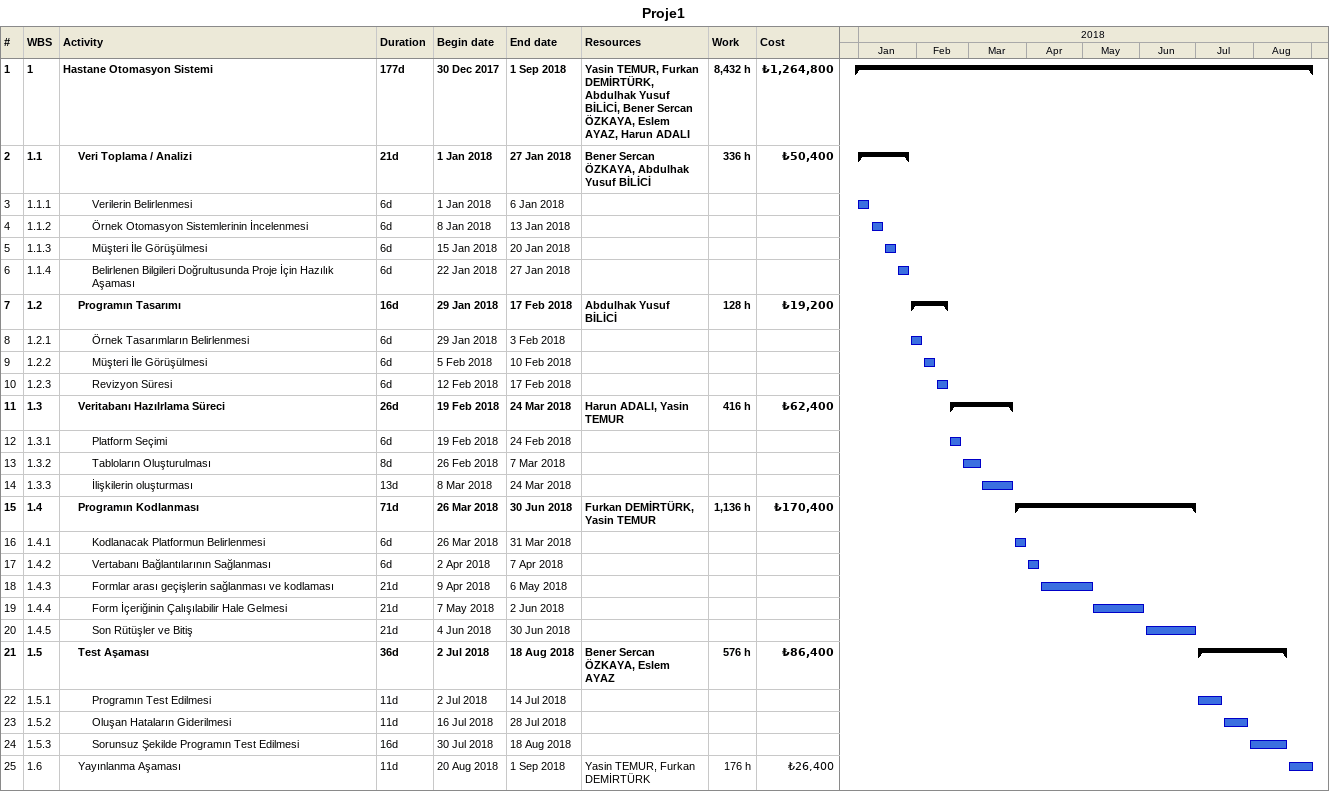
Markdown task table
Proje1

| ID | WBS | Task | Duration | Start | Finish | Resources | Work (h) | Cost (₺) |
|---|---|---|---|---|---|---|---|---|
| 1 | 1 | **Hastane Otomasyon Sistemi** | 177d | 2017-12-30 | 2018-09-01 | Yasin TEMUR, Furkan DEMİRTÜRK, Abdulhak Yusuf BİLİCİ, Bener Sercan ÖZKAYA, Eslem AYAZ, Harun ADALI | 8432 | 1264800 |
| 2 | 1.1 | **Veri Toplama / Analizi** | 21d | 2018-01-01 | 2018-01-27 | Bener Sercan ÖZKAYA, Abdulhak Yusuf BİLİCİ | 336 | 50400 |
| 3 | 1.1.1 | Verilerin Belirlenmesi | 6d | 2018-01-01 | 2018-01-06 |  |  |  |
| 4 | 1.1.2 | Örnek Otomasyon Sistemlerinin İncelenmesi | 6d | 2018-01-08 | 2018-01-13 |  |  |  |
| 5 | 1.1.3 | Müşteri İle Görüşülmesi | 6d | 2018-01-15 | 2018-01-20 |  |  |  |
| 6 | 1.1.4 | Belirlenen Bilgileri Doğrultusunda Proje İçin Hazılık Aşaması | 6d | 2018-01-22 | 2018-01-27 |  |  |  |
| 7 | 1.2 | **Programın Tasarımı** | 16d | 2018-01-29 | 2018-02-17 | Abdulhak Yusuf BİLİCİ | 128 | 19200 |
| 8 | 1.2.1 | Örnek Tasarımların Belirlenmesi | 6d | 2018-01-29 | 2018-02-03 |  |  |  |
| 9 | 1.2.2 | Müşteri İle Görüşülmesi | 6d | 2018-02-05 | 2018-02-10 |  |  |  |
| 10 | 1.2.3 | Revizyon Süresi | 6d | 2018-02-12 | 2018-02-17 |  |  |  |
| 11 | 1.3 | **Veritabanı Hazılrlama Süreci** | 26d | 2018-02-19 | 2018-03-24 | Harun ADALI, Yasin TEMUR | 416 | 62400 |
| 12 | 1.3.1 | Platform Seçimi | 6d | 2018-02-19 | 2018-02-24 |  |  |  |
| 13 | 1.3.2 | Tabloların Oluşturulması | 8d | 2018-02-26 | 2018-03-07 |  |  |  |
| 14 | 1.3.3 | İlişkilerin oluşturması | 13d | 2018-03-08 | 2018-03-24 |  |  |  |
| 15 | 1.4 | **Programın Kodlanması** | 71d | 2018-03-26 | 2018-06-30 | Furkan DEMİRTÜRK, Yasin TEMUR | 1136 | 170400 |
| 16 | 1.4.1 | Kodlanacak Platformun Belirlenmesi | 6d | 2018-03-26 | 2018-03-31 |  |  |  |
| 17 | 1.4.2 | Vertabanı Bağlantılarının Sağlanması | 6d | 2018-04-02 | 2018-04-07 |  |  |  |
| 18 | 1.4.3 | Formlar arası geçişlerin sağlanması ve kodlaması | 21d | 2018-04-09 | 2018-05-06 |  |  |  |
| 19 | 1.4.4 | Form İçeriğinin Çalışılabilir Hale Gelmesi | 21d | 2018-05-07 | 2018-06-02 |  |  |  |
| 20 | 1.4.5 | Son Rütüşler ve Bitiş | 21d | 2018-06-04 | 2018-06-30 |  |  |  |
| 21 | 1.5 | **Test Aşaması** | 36d | 2018-07-02 | 2018-08-18 | Bener Sercan ÖZKAYA, Eslem AYAZ | 576 | 86400 |
| 22 | 1.5.1 | Programın Test Edilmesi | 11d | 2018-07-02 | 2018-07-14 |  |  |  |
| 23 | 1.5.2 | Oluşan Hataların Giderilmesi | 11d | 2018-07-16 | 2018-07-28 |  |  |  |
| 24 | 1.5.3 | Sorunsuz Şekilde Programın Test Edilmesi | 16d | 2018-07-30 | 2018-08-18 |  |  |  |
| 25 | 1.6 | Yayınlanma Aşaması | 11d | 2018-08-20 | 2018-09-01 | Yasin TEMUR, Furkan DEMİRTÜRK | 176 | 26400 |
